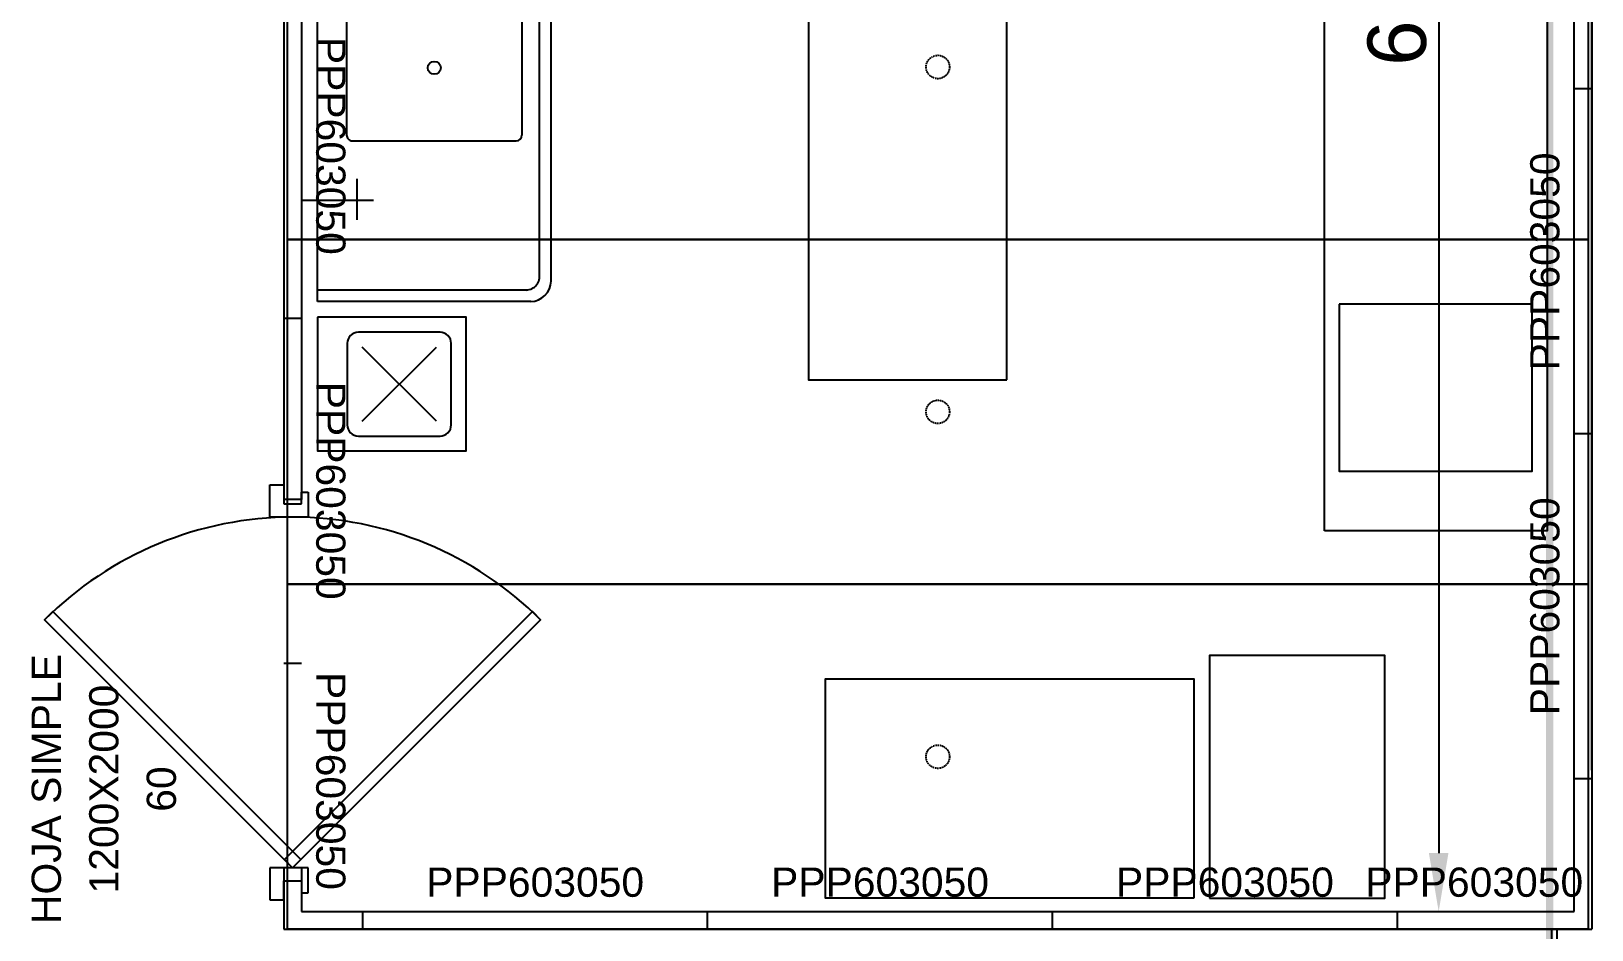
# Model space of a CAD drawing. Header units: millimetres. Extents: x 1478096 to 1808313, y 619971 to 762366.
# Drawn here: x 1534449 to 1539789, y 676666 to 679741 of the extents above; entities that cross this region are included whole.
import ezdxf
from ezdxf.enums import TextEntityAlignment as Align

# ---------------------------------------------------------------- set-up
doc = ezdxf.new("R2010")
doc.units = ezdxf.units.MM
doc.header["$LTSCALE"] = 10
doc.linetypes.add('CENTERX2', pattern=[4, 2.5, -0.5, 0.5, -0.5])
doc.linetypes.add('DASHED', pattern=[0.75, 0.5, -0.25])
for name, color, linetype in [('COSTAN-CAM-CORT BANDAS', 4, 'Continuous'), ('COSTAN-CAM-COTAS', 7, 'Continuous'), ('COSTAN-CAM-EJES', 251, 'CENTERX2'), ('COSTAN-CAM-LAT NUM', 6, 'Continuous'), ('COSTAN-CAM-LATERALES', 5, 'Continuous'), ('COSTAN-CAM-PUERTAS', 4, 'Continuous'), ('COSTAN-CAM-PUERTAS-NOM', 7, 'Continuous'), ('COSTAN-CAM-TECHOS', 1, 'DASHED'), ('COSTAN-CAM-TECHOS-60', 1, 'Continuous'), ('DC-ARQ-EQUIP. PREP.', 30, 'Continuous')]:
    doc.layers.add(name, color=color, linetype=linetype)
doc.styles.add('costan', font='ARIAL.TTF')
doc.dimstyles.new('COSTAN-MM-100', dxfattribs={"dimtxt": 200, "dimasz": 200, "dimexe": 0, "dimexo": 0, "dimgap": 40, "dimtad": 1, "dimdec": 0, "dimzin": 0, "dimdsep": 46, "dimtxsty": 'costan', "dimblk1": 'ARCHTICK', "dimblk2": 'ARCHTICK', "dimcen": 0, "dimclrd": 256, "dimclre": 256, "dimclrt": 256, "dimadec": 0, "dimazin": 0, "dimtfac": 1, "dimtdec": 0, "dimtofl": 0, "dimtmove": 0, "dimatfit": 3, "dimfxl": 0, "dimtolj": 1, "dimtzin": 0, "dimarcsym": 0})

# ---------------------------------------------------------------- blocks, each defined once
blk = doc.blocks.new('RE-PLANTABASE(XREF)$0$LJ-PLANTA BASE(XREF)$0$SE-COME$0$lav_rod')
for p, q in [((0.4064, 0.127), (0.1524, -0.127)), ((0.1524, 0.127), (0.4064, -0.127))]:
    blk.add_line(p, q)
blk.add_lwpolyline([(0, -0.2286), (0, 0.2286), (0.508, 0.2286), (0.508, -0.2286)], close=True)
blk.add_lwpolyline([(0.4191, 0.1778, -0.414214), (0.4572, 0.1397), (0.4572, -0.1397, -0.414214), (0.4191, -0.1778), (0.1397, -0.1778, -0.414214), (0.1016, -0.1397), (0.1016, 0.1397, -0.414214), (0.1397, 0.1778)], format="xyb", close=True)
blk = doc.blocks.new('RE-PLANTABASE(XREF)$0$MESADA163')
for p, q in [((-0.07, 0.8), (-2.5396, 0.8)), ((-0.09, 0.76), (-2.5196, 0.76)), ((-2.6223, 0.73), (-2.6223, 0)), ((-2.5823, 0.71), (-2.5823, 0)), ((-2.0396, 0.7), (-1.5796, 0.7)), ((-1.5396, 0.7), (-1.0796, 0.7)), ((-1.03, 0.7), (-0.57, 0.7)), ((-0.04, 0), (-0.04, 0.7179)), ((-2.0596, 0.12), (-2.0596, 0.68)), ((-1.5596, 0.12), (-1.5596, 0.68)), ((-1.05, 0.12), (-1.05, 0.68)), ((-0.55, 0.12), (-0.55, 0.68)), ((-0.3476, -0.0534), (-0.3476, 0.1924)), ((-1.1927, 0.1532), (-1.1927, -0.0236)), ((-0.4198, 0.1346), (-0.2799, 0.1346)), ((-2.0396, 0.1), (-1.5796, 0.1)), ((-1.0796, 0.1), (-1.5396, 0.1)), ((-1.03, 0.1), (-0.57, 0.1)), ((0, 0), (-2.6223, 0))]:
    blk.add_line(p, q)
at = {"ltscale": 200}
blk.add_line((0, 0.73), (0, 0), dxfattribs=at)
for points in [[(-1.4223, 0.1532), (-1.652, 0.1532), (-1.652, -0.0236), (-1.4223, -0.0236)], [(-0.963, 0.1532), (-1.4223, 0.1532), (-1.4223, -0.0236), (-0.963, -0.0236)]]:
    blk.add_lwpolyline(points, close=True)
for centre, radius in [((-1.8096, 0.4), 0.0222), ((-1.3096, 0.4), 0.0222), ((-0.8, 0.4), 0.0222), ((-1.5371, 0.0648), 0.0603), ((-1.3075, 0.0648), 0.0603), ((-1.0778, 0.0648), 0.0603)]:
    blk.add_circle(centre, radius)
for centre, radius, start, end in [((-2.536, 0.7118), 0.0882, 92.3533, 168.1387), ((-2.5256, 0.7032), 0.0571, 83.9382, 173.2035), ((-0.086, 0.714), 0.0462, 355.0846, 94.9163), ((-0.074, 0.726), 0.0742, 3.1268, 86.8741), ((-2.0396, 0.68), 0.02, 90.0005, 180.0005), ((-1.5796, 0.68), 0.02, 0.0005, 90.0005), ((-1.5659, 0.6937), 0.0063, 0.0005, 90.0005), ((-1.5396, 0.68), 0.02, 90.0005, 180.0005), ((-1.5533, 0.6937), 0.0063, 90.0005, 180.0005), ((-1.07, 0.68), 0.02, 0.0005, 90.0005), ((-1.03, 0.68), 0.02, 90.0005, 180.0005), ((-0.57, 0.68), 0.02, 0.0005, 90.0005), ((-2.0396, 0.12), 0.02, 180.0005, 270.0005), ((-1.5796, 0.12), 0.02, 270.0005, 0.0005), ((-1.5396, 0.12), 0.02, 180.0005, 270.0005), ((-1.07, 0.12), 0.02, 270.0005, 0.0005), ((-1.03, 0.12), 0.02, 180.0005, 270.0005), ((-0.57, 0.12), 0.02, 270.0005, 0.0005)]:
    blk.add_arc(centre, radius, start, end)
blk = doc.blocks.new('*D177')
at = {"layer": 'COSTAN-CAM-COTAS', "lineweight": -2, "transparency": 16777216}
blk.add_line((1539265.1, 682937.9), (1539265.1, 676928.2), dxfattribs=at)
at = {"layer": 'COSTAN-CAM-COTAS', "transparency": 16777216}
for points in [[(1539231.7, 682937.9), (1539298.4, 682937.9), (1539265.1, 683137.9)], [(1539231.7, 676928.2), (1539298.4, 676928.2), (1539265.1, 676728.2)]]:
    blk.add_solid(points, dxfattribs=at)
at = {"layer": 'Defpoints', "color": 0, "transparency": 16777216}
for p in [(1539265.1, 683137.9, 112421.9), (1539265.1, 676728.2, 112421.9), (1539265.1, 676728.2)]:
    blk.add_point(p, dxfattribs=at)
at = {"layer": 'COSTAN-CAM-COTAS', "transparency": 16777216, "insert": (1539123, 679933), "char_height": 200, "attachment_point": 5, "rotation": 90, "style": 'costan'}
blk.add_mtext('\\A1;6410', dxfattribs=at)
blk = doc.blocks.new('_ARCHTICK')
at = {"color": 0, "linetype": 'ByBlock', "const_width": 0.15}
blk.add_lwpolyline([(-0.5, -0.5), (0.5, 0.5)], dxfattribs=at)
blk = doc.blocks.new('COSTAN-CAM-MCO-VEN 60')
at = {"layer": 'COSTAN-CAM-PUERTAS', "ltscale": 0.8}
for p, q in [((0, 78), (-110, 78)), ((-110, 78), (-110, 30)), ((0, -53), (0, 78)), ((-110, 30), (-45, 30)), ((-45, 30), (-45, -30)), ((-45, -30), (-85, -30)), ((-85, -30), (-85, -53)), ((-85, -53), (0, -53))]:
    blk.add_line(p, q, dxfattribs=at)
blk = doc.blocks.new('COSTAN-CAM-ARCO-VEN')
at = {"layer": 'COSTAN-CAM-PUERTAS', "ltscale": 0.8}
blk.add_arc((0, 0), 1, 315, 45, dxfattribs=at)
blk = doc.blocks.new('COSTAN-CAM-PLACA-VEN')
at = {"layer": 'COSTAN-CAM-PUERTAS', "ltscale": 0.8}
blk.add_lwpolyline([(0, 0), (1, 0), (1, 1), (0, 1)], close=True, dxfattribs=at)
blk = doc.blocks.new('COSTAN-CAM-INFO-VAIVEN')
at = {"style": 'costan'}
for tag, flags, p in [('VAIVEN', 14, (0, 196.9)), ('HOJAS', 4, (0, 0)), ('MEDIDAS', 4, (0, -196.9)), ('ESPESOR', 4, (0, -393.7))]:
    blk.add_attdef(tag, text='', height=100, dxfattribs=dict(at, flags=flags)).set_placement(p, align=Align.MIDDLE_CENTER)
blk = doc.blocks.new('COSTAN-CAM-PANEL-TECHO')
blk.add_lwpolyline([(0, 0), (1, 0), (1, 1), (0, 1)], close=True)
blk = doc.blocks.new('COSTAN-CAM-CB')
at = {"layer": 'COSTAN-CAM-CORT BANDAS', "extrusion": (0, 1.34707e-15, -1)}
blk.add_lwpolyline([(0, -20), (-200, -20), (-200, 0), (0, 0)], close=True, dxfattribs=at)

msp = doc.modelspace()

# ---------------------------------------------------------------- linework, layer by layer
at = {"layer": 'COSTAN-CAM-EJES', "const_width": 25}
msp.add_lwpolyline([(1539645.049, 619983.43), (1539645.049, 762353.176)], dxfattribs=at)
at = {"layer": 'COSTAN-CAM-LATERALES'}
for p, q in [((1535313.882, 689501.37), (1535313.894, 678137.868)), ((1535373.882, 689501.37), (1535373.894, 678137.868)), ((1539788.945, 677211.557), (1539788.945, 683684.714)), ((1539728.945, 676728.161), (1539728.945, 683619.714)), ((1539788.946, 683360.806), (1539788.946, 676668.161)), ((1539788.946, 679542.962), (1539728.946, 679542.962)), ((1535313.894, 678758.307), (1535373.894, 678758.307)), ((1539788.946, 678362.962), (1539728.946, 678362.962)), ((1535373.894, 678137.868), (1535313.894, 678137.868)), ((1535313.894, 677578.307), (1535373.894, 677578.307)), ((1539788.946, 677182.962), (1539728.946, 677182.962)), ((1535373.894, 676877.912), (1535313.894, 676877.912)), ((1535313.894, 676877.912), (1535313.894, 676668.161)), ((1535373.894, 676877.912), (1535373.894, 676728.161)), ((1535373.894, 676728.161), (1539728.945, 676728.161)), ((1535583.747, 676668.161), (1535583.747, 676728.161)), ((1536763.747, 676668.161), (1536763.747, 676728.161)), ((1537943.747, 676668.161), (1537943.747, 676728.161)), ((1539123.747, 676668.161), (1539123.747, 676728.161)), ((1535313.901, 676668.161), (1539788.946, 676668.161))]:
    msp.add_line(p, q, dxfattribs=at)
at = {"layer": 'COSTAN-CAM-TECHOS'}
for centre in [(1537551.421, 679618.161), (1537551.421, 678438.161), (1537551.421, 677258.161)]:
    msp.add_circle(centre, 40, dxfattribs=at)
at = {"layer": 'DC-ARQ-EQUIP. PREP.'}
for points in [[(1537787.991, 678547.688), (1537787.991, 679940.688), (1537108.991, 679940.688), (1537108.991, 678547.688)], [(1538874.836, 678030.782), (1538874.836, 679860.782), (1539636.836, 679860.782), (1539636.836, 678030.782)], [(1538924.686, 678807.105), (1538924.686, 678235.105), (1539584.686, 678235.105), (1539584.686, 678807.105)], [(1538480.569, 676773.674), (1539080.569, 676773.674), (1539080.569, 677604.524), (1538480.569, 677604.524)], [(1538427.433, 676773.674), (1537167.433, 676773.674), (1537167.433, 677524.524), (1538427.433, 677524.524)]]:
    msp.add_lwpolyline(points, close=True, dxfattribs=at)

# ---------------------------------------------------------------- block references
at = {"layer": 'COSTAN-CAM-CORT BANDAS', "rotation": 270, "row_count": 1, "column_count": 4, "row_spacing": 0, "column_spacing": 333.9999505771169}
msp.add_blockref('COSTAN-CAM-CB', (1539670.57, 676668.161), dxfattribs=at)
at = {"layer": 'COSTAN-CAM-LATERALES', "xscale": -1, "rotation": 90}
msp.add_blockref('COSTAN-CAM-MCO-VEN 60', (1535343.894, 678077.912, 112421.869), dxfattribs=at)
at = {"layer": 'COSTAN-CAM-LATERALES'}
for name, xscale, yscale, rotation in [('COSTAN-CAM-ARCO-VEN', 1200, 1200, 90), ('COSTAN-CAM-PLACA-VEN', 1200, -40, 135), ('COSTAN-CAM-PLACA-VEN', -40, 1200, 315)]:
    msp.add_blockref(name, (1535343.894, 676877.912, 112421.869), dxfattribs=dict(at, xscale=xscale, yscale=yscale, rotation=rotation))
at = {"layer": 'COSTAN-CAM-LATERALES', "rotation": 90}
msp.add_blockref('COSTAN-CAM-MCO-VEN 60', (1535343.894, 676877.912, 112421.869), dxfattribs=at)
at = {"layer": 'COSTAN-CAM-PUERTAS-NOM'}
ref = msp.add_blockref('COSTAN-CAM-INFO-VAIVEN', (1534500.963, 677147.487), dxfattribs=dict(at, rotation=90))
ref.add_attrib('HOJAS', 'HOJA SIMPLE', dxfattribs={"layer": '0', "height": 100, "rotation": 90, "style": 'costan', "flags": 4}).set_placement((1534500.963, 677147.487), align=Align.MIDDLE_CENTER)
ref.add_attrib('MEDIDAS', '1200X2000', dxfattribs={"layer": '0', "height": 100, "rotation": 90, "style": 'costan', "flags": 4}).set_placement((1534697.813, 677147.487), align=Align.MIDDLE_CENTER)
ref.add_attrib('ESPESOR', '60', dxfattribs={"layer": '0', "height": 100, "rotation": 90, "style": 'costan', "flags": 4}).set_placement((1534894.664, 677147.487), align=Align.MIDDLE_CENTER)
at = {"layer": 'COSTAN-CAM-TECHOS-60', "xscale": -1180, "yscale": 4450, "rotation": 270}
for p in [(1535326.421, 679028.161), (1535326.421, 677848.161), (1535326.421, 676668.161)]:
    msp.add_blockref('COSTAN-CAM-PANEL-TECHO', p, dxfattribs=at)
at = {"layer": 'DC-ARQ-EQUIP. PREP.', "yscale": 1000, "zscale": 1000}
for name, p, xscale, rotation in [('RE-PLANTABASE(XREF)$0$MESADA163', (1535428.641, 678815.29), 1000, 269.9999999999999), ('RE-PLANTABASE(XREF)$0$LJ-PLANTA BASE(XREF)$0$SE-COME$0$lav_rod', (1535429.195, 678533.054), -1000, 180)]:
    msp.add_blockref(name, p, dxfattribs=dict(at, xscale=xscale, rotation=rotation))

# ---------------------------------------------------------------- texts
at = {"layer": 'COSTAN-CAM-LAT NUM', "char_height": 100, "attachment_point": 5, "style": 'costan'}
for insert, rotation in [((1535473.894, 679348.307), 269.999996), ((1539628.946, 678952.962), 90), ((1535473.894, 678168.307), 269.999996), ((1539628.946, 677772.962), 90), ((1535473.894, 677175.122), 269.999996)]:
    msp.add_mtext('PPP603050', dxfattribs=dict(at, insert=insert, rotation=rotation))
for insert in [(1536173.747, 676828.161), (1537353.747, 676828.161), (1538533.747, 676828.161), (1539386.687, 676828.161)]:
    msp.add_mtext('PPP603050', dxfattribs=dict(at, insert=insert))

# ---------------------------------------------------------------- dimensions: what is measured, and where the dimension line sits
at = {"layer": 'COSTAN-CAM-COTAS'}
dim = msp.add_linear_dim(base=(1539265.073, 676728.161), p1=(1539265.073, 683137.867, 112421.869), p2=(1539265.073, 676728.161, 112421.869), angle=90, dimstyle='COSTAN-MM-100', dxfattribs=at)
dim.commit()
dim.dimension.update_dxf_attribs({"geometry": '*D177', "text_midpoint": (1539122.958, 679933.014)})

doc.saveas('drawing.dxf')
